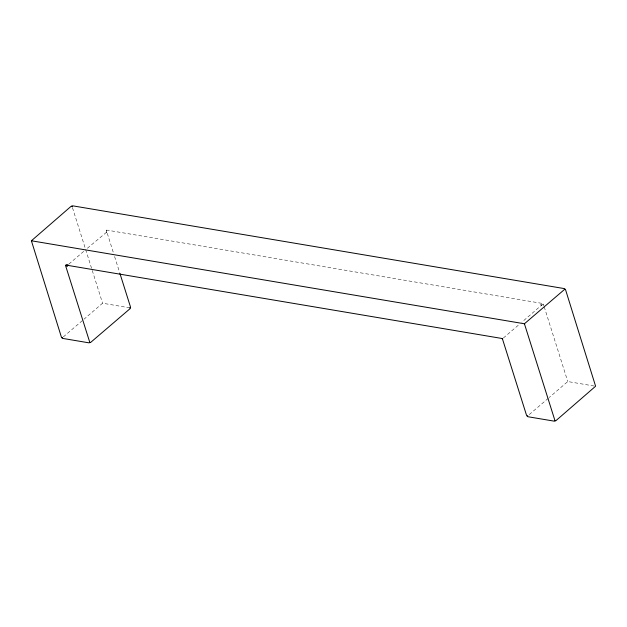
<?xml version="1.0" encoding="UTF-8"?>
<svg xmlns="http://www.w3.org/2000/svg" width="627" height="627" viewBox="0 0 627 627"><rect width="100%" height="100%" fill="white"/><g stroke="black" fill="none" stroke-linecap="round" stroke-linejoin="round"><path stroke-width="0.47" stroke-dasharray="3.13 2.35" d="M106.488 232.923L106.378 230.485L113.432 252.838M542.763 304.111L521.852 322.192M129.805 307.857L102.577 303.225L84.026 319.182M594.051 386.013L567.764 381.537L549.213 397.494M68.852 264.1L84.371 250.816M87.325 248.284L107.421 231.52L106.653 230.078L542.77 303.499L540.623 304.456L542.598 306.337L543.343 304.048L543.93 305.913M63.335 336.895L83.289 319.817M503.371 338.008L518.89 324.723M529.259 414.58L548.476 398.129M544.228 306.846L567.764 381.537M114.6 256.568L119.6 272.4M72.497 207.78L102.577 303.225"/><path stroke-width="0.94" d="M502.493 339.027L526.578 415.403L527.965 416.736L554.135 421.14L556 420.599L595.603 386.224L565.609 289.909L564.222 288.577L72.865 205.86L71 206.401L31.397 240.776L61.391 337.091L62.778 338.423L88.948 342.828L90.813 342.279L129.993 308.743L130.463 306.862L119.89 273.333M501.913 338.47L65.804 265.049L68.249 265.056L67.371 265.37L67.308 266.459L65.529 265.464L89.873 342.624M31.397 240.776L524.423 323.775L564.974 289.063M62.026 337.937L62.59 337.53M527.213 416.25L527.777 415.842M502.219 338.823L502.635 338.643M66.109 265.401L67.371 265.37M129.805 307.857L130.416 307.912M555.06 420.936L524.423 323.775M71.94 206.064L72.199 206.847"/></g></svg>
